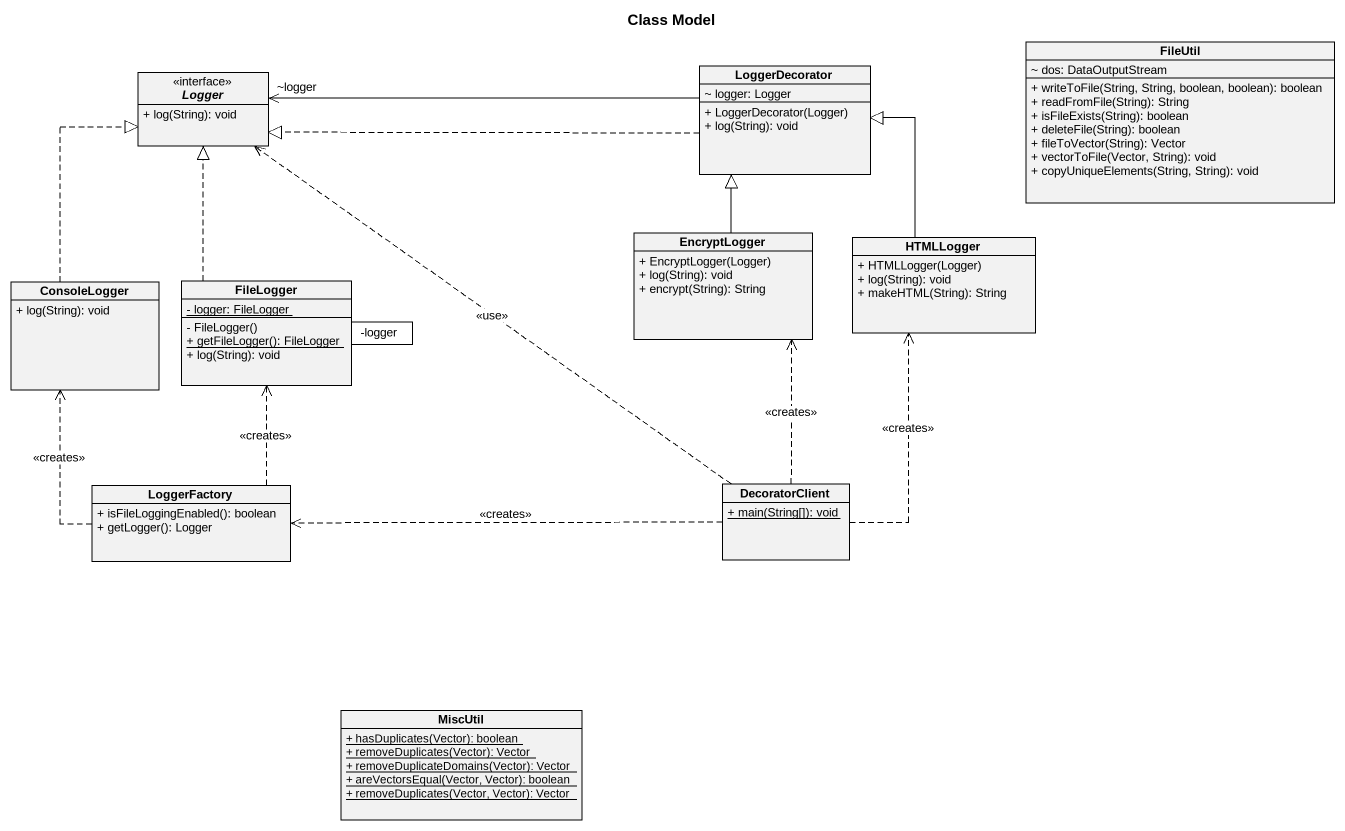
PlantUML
@startuml
title Class Model
hide circle
hide empty members
skinparam classAttributeIconSize 0
interface Logger <<interface>> {
  + log(String): void
}
class LoggerDecorator {
  ~ logger: Logger
  + LoggerDecorator(Logger)
  + log(String): void
}
class FileUtil {
  ~ dos: DataOutputStream
  + writeToFile(String, String, boolean, boolean): boolean
  + readFromFile(String): String
  + isFileExists(String): boolean
  + deleteFile(String): boolean
  + fileToVector(String): Vector
  + vectorToFile(Vector, String): void
  + copyUniqueElements(String, String): void
}
class EncryptLogger {
  + EncryptLogger(Logger)
  + log(String): void
  + encrypt(String): String
}
class HTMLLogger {
  + HTMLLogger(Logger)
  + log(String): void
  + makeHTML(String): String
}
class ConsoleLogger {
  + log(String): void
}
class FileLogger {
  {static} - logger: FileLogger
  - FileLogger()
  {static} + getFileLogger(): FileLogger
  + log(String): void
}
class LoggerFactory {
  + isFileLoggingEnabled(): boolean
  + getLogger(): Logger
}
class DecoratorClient {
  {static} + main(String[]): void
}
class MiscUtil {
  {static} + hasDuplicates(Vector): boolean
  {static} + removeDuplicates(Vector): Vector
  {static} + removeDuplicateDomains(Vector): Vector
  {static} + areVectorsEqual(Vector, Vector): boolean
  {static} + removeDuplicates(Vector, Vector): Vector
}
LoggerDecorator -left-> "~logger" Logger
LoggerDecorator .left.|> Logger
EncryptLogger -up-|> LoggerDecorator
HTMLLogger -up-|> LoggerDecorator
ConsoleLogger .up.|> Logger
FileLogger .up.|> Logger
FileLogger "-logger" -- FileLogger
LoggerFactory .up.> ConsoleLogger : <<creates>>
LoggerFactory .up.> FileLogger : <<creates>>
DecoratorClient .up.> Logger : <<use>>
DecoratorClient .up.> EncryptLogger : <<creates>>
DecoratorClient .up.> HTMLLogger : <<creates>>
DecoratorClient .left.> LoggerFactory : <<creates>>
@enduml
